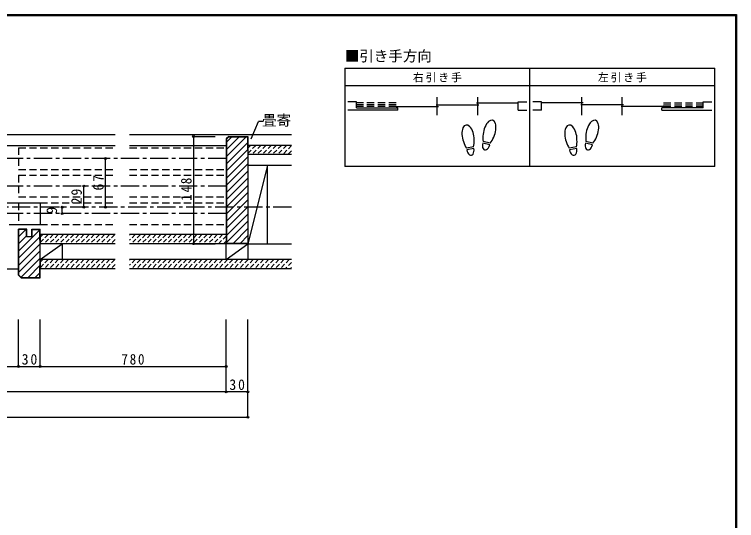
# Model space of a CAD drawing. Units: millimetres at full size, sheet at 1:5. Extents: x -973 to 977, y -701 to 696.
# Drawn here: x -19 to 977, y -2 to 696 of the extents above; entities that cross this region are included whole.
import ezdxf
from ezdxf.enums import TextEntityAlignment as Align

# ---------------------------------------------------------------- set-up
doc = ezdxf.new("R2010")
doc.units = ezdxf.units.MM
doc.header["$LTSCALE"] = 5
doc.header["$PDMODE"] = 32
doc.header["$PDSIZE"] = 2.5
for name, pattern in [('CHAIN1', [8, 5, -1, 1, -1]), ('DASHED1', [1.8, 1.2, -0.6]), ('DASHED2', [3, 2, -1])]:
    doc.linetypes.add(name, pattern=pattern)
for name, color, linetype in [('0-1_通り芯', 4, 'CHAIN1'), ('0-2_柱', 7, 'Continuous'), ('0-3_仕上げ', 2, 'Continuous'), ('0-4_枠', 3, 'Continuous'), ('0-6_扉', 6, 'Continuous'), ('0-8_戸当り', 3, 'Continuous'), ('0-A_文字', 7, 'Continuous'), ('0-B_寸法', 7, 'Continuous'), ('0-C_ハッチ', 4, 'DASHED1'), ('F-1_枠', 6, 'Continuous')]:
    doc.layers.add(name, color=color, linetype=linetype)
doc.styles.add('ＭＳ ゴシック', font='')
doc.styles.get('ＭＳ ゴシック').set_extended_font_data('MS Gothic')

msp = doc.modelspace()

# ---------------------------------------------------------------- linework, layer by layer
at = {"layer": '0-1_通り芯'}
msp.add_line((362.936, 430), (-869.197, 430), dxfattribs=at)
at = {"layer": '0-2_柱'}
for p, q in [((362.936, 487.5), (302.936, 487.5)), ((329.936, 487.5), (302.936, 379.5)), ((302.936, 487.5), (302.936, 379.5)), ((329.936, 379.5), (329.936, 487.5)), ((16.653, 357.5), (46.653, 379.5)), ((272.936, 357.5), (302.936, 379.5)), ((302.936, 379.5), (362.936, 379.5))]:
    msp.add_line(p, q, dxfattribs=at)
at = {"layer": '0-2_柱', "color": 3}
for p, q in [((46.653, 379.5), (46.653, 357.5)), ((272.936, 357.5), (272.936, 379.5))]:
    msp.add_line(p, q, dxfattribs=at)
at = {"layer": '0-3_仕上げ'}
for p, q in [((-147.619, 530), (119.795, 530)), ((139.795, 530), (362.936, 530)), ((302.936, 515), (302.936, 502.5)), ((362.936, 515), (302.936, 515)), ((362.936, 502.5), (302.936, 502.5)), ((16.653, 392), (16.653, 379.5)), ((119.795, 392), (16.653, 392)), ((272.936, 392), (139.795, 392)), ((119.795, 379.5), (16.653, 379.5)), ((272.936, 379.5), (139.795, 379.5)), ((16.653, 357.5), (16.653, 345)), ((119.795, 357.5), (16.653, 357.5)), ((362.936, 357.5), (139.795, 357.5)), ((119.795, 345), (16.653, 345)), ((362.936, 345), (139.795, 345))]:
    msp.add_line(p, q, dxfattribs=at)
at = {"layer": '0-3_仕上げ', "color": 7}
msp.add_line((302.936, 379.5), (302.936, 357.5), dxfattribs=at)
at = {"layer": '0-4_枠'}
for p, q in [((276.436, 527.5), (272.936, 524)), ((272.936, 524), (272.936, 379.5)), ((276.643, 527), (273.436, 523.793)), ((273.436, 523.793), (273.436, 380)), ((276.436, 527.5), (302.936, 527.5)), ((302.936, 527.5), (302.936, 379.5)), ((302.436, 507.5), (302.936, 507.5)), ((-13.347, 336), (-13.347, 399.5)), ((-12.847, 336.207), (-12.847, 399)), ((-2.297, 399), (-12.847, 399)), ((-2.297, 389.5), (-2.297, 399)), ((5.603, 399), (16.153, 399)), ((16.153, 384.5), (16.153, 399)), ((16.653, 332.5), (16.653, 399.5)), ((16.153, 384.5), (16.653, 384.5)), ((302.936, 379.5), (272.936, 379.5)), ((302.936, 380), (273.436, 380)), ((16.153, 347.5), (16.653, 347.5)), ((16.153, 333), (16.153, 347.5))]:
    msp.add_line(p, q, dxfattribs=at)
at = {"layer": '0-4_枠', "color": 4}
for p, q in [((-147.619, 515), (119.795, 515)), ((139.795, 515), (272.936, 515)), ((-46.726, 345), (-13.347, 345))]:
    msp.add_line(p, q, dxfattribs=at)
at = {"layer": '0-4_枠'}
for points in [[(276.643, 527), (302.436, 527), (302.436, 507.5)], [(-1.797, 389.5), (-1.797, 399.5), (-13.347, 399.5)], [(-2.297, 389.5), (5.603, 389.5), (5.603, 399)], [(5.103, 389.5), (5.103, 399.5), (16.653, 399.5)], [(-13.347, 336), (-9.847, 332.5), (16.653, 332.5)], [(-12.847, 336.207), (-9.64, 333), (16.153, 333)]]:
    msp.add_lwpolyline(points, dxfattribs=at)
at = {"layer": '0-6_扉', "color": 2, "linetype": 'DASHED2'}
for p, q in [((-13.347, 512), (-13.347, 482)), ((-13.347, 512), (119.795, 512)), ((139.795, 512), (272.936, 512)), ((272.936, 512), (272.936, 482)), ((-13.347, 482), (119.795, 482)), ((139.795, 482), (272.936, 482)), ((-13.347, 474), (-13.347, 444)), ((-13.347, 474), (119.795, 474)), ((139.795, 474), (272.936, 474)), ((272.936, 474), (272.936, 444)), ((-13.347, 444), (119.795, 444)), ((139.795, 444), (272.936, 444)), ((-13.347, 436), (-13.347, 406)), ((-13.347, 436), (119.795, 436)), ((139.795, 436), (272.936, 436)), ((272.936, 436), (272.936, 406)), ((-13.347, 406), (119.795, 406)), ((139.795, 406), (272.936, 406))]:
    msp.add_line(p, q, dxfattribs=at)
at = {"layer": '0-6_扉'}
for p, q in [((-147.619, 436), (16.653, 436)), ((16.653, 436), (16.653, 406)), ((-26.041, 406), (16.653, 406))]:
    msp.add_line(p, q, dxfattribs=at)
at = {"layer": '0-8_戸当り'}
for p, q in [((564.072, 556.931), (564.072, 581.731)), ((619.833, 556.931), (619.833, 581.731)), ((763.356, 556.931), (763.356, 581.731)), ((819.117, 556.931), (819.117, 581.731)), ((636.323, 515.799), (626.631, 518.396)), ((636.945, 518.117), (627.253, 520.714)), ((778.051, 515.799), (768.359, 518.396)), ((778.672, 518.117), (768.98, 520.714)), ((614.075, 513.138), (604.193, 511.396)), ((614.492, 510.775), (604.61, 509.032)), ((755.802, 513.138), (745.921, 511.396)), ((756.219, 510.775), (746.338, 509.032))]:
    msp.add_line(p, q, dxfattribs=at)
at = {"layer": '0-8_戸当り', "linetype": 'DASHED2'}
for p, q in [((507.111, 573.731), (452.55, 573.731)), ((507.111, 571.331), (452.55, 571.331)), ((507.111, 568.931), (452.55, 568.931)), ((876.078, 573.731), (930.639, 573.731)), ((876.078, 571.331), (930.639, 571.331)), ((876.078, 568.931), (930.639, 568.931))]:
    msp.add_line(p, q, dxfattribs=at)
at = {"layer": '0-8_戸当り', "color": 2}
for p, q in [((507.111, 568.931), (565.672, 568.931)), ((562.472, 571.331), (621.433, 571.331)), ((618.233, 573.731), (675.595, 573.731)), ((764.956, 573.731), (707.595, 573.731)), ((820.717, 571.331), (761.756, 571.331)), ((876.078, 568.931), (817.517, 568.931)), ((509.511, 563.531), (440.55, 563.531)), ((452.55, 567.131), (509.511, 567.131)), ((509.511, 563.531), (509.511, 567.131)), ((675.595, 563.531), (687.595, 563.531)), ((707.595, 563.531), (695.595, 563.531)), ((873.678, 563.531), (873.678, 567.131)), ((930.639, 567.131), (873.678, 567.131)), ((873.678, 563.531), (942.639, 563.531))]:
    msp.add_line(p, q, dxfattribs=at)
for points in [[(452.55, 567.131), (452.55, 575.331), (440.55, 575.331)], [(675.595, 563.531), (675.595, 575.331), (687.595, 575.331)], [(707.595, 563.531), (707.595, 575.331), (695.595, 575.331)], [(930.639, 567.131), (930.639, 575.331), (942.639, 575.331)]]:
    msp.add_lwpolyline(points, dxfattribs=at)
at = {"layer": '0-8_戸当り'}
for centre, major_axis, ratio, start_param, end_param in [((636.082, 534.282), (4.165, 15.544), 0.5, 4.3405914, 8.2257792), ((777.809, 534.282), (4.165, 15.544), 0.5, 4.3405914, 8.2257792), ((606.462, 527.423), (-2.794, 15.847), 0.5, 4.3405914, 8.2257792), ((748.189, 527.423), (-2.794, 15.847), 0.5, 4.3405914, 8.2257792), ((635.963, 533.837), (5.047, 18.835), 0.4, 1.8506333, 2.4428768), ((777.69, 533.837), (5.047, 18.835), 0.4, 1.8506333, 2.4428768), ((606.542, 526.97), (-3.386, 19.203), 0.4, 1.8506333, 2.4428768), ((606.542, 526.97), (-3.386, 19.203), 0.4, 3.8403085, 4.432552), ((631.477, 517.098), (2.164, 8.077), 0.6, 1.5707963, 4.712389), ((635.963, 533.837), (5.047, 18.835), 0.4, 3.8403085, 4.432552), ((748.269, 526.97), (-3.386, 19.203), 0.4, 1.8506333, 2.4428768), ((748.269, 526.97), (-3.386, 19.203), 0.4, 3.8403085, 4.432552), ((773.205, 517.098), (2.164, 8.077), 0.6, 1.5707963, 4.712389), ((777.69, 533.837), (5.047, 18.835), 0.4, 3.8403085, 4.432552), ((609.551, 509.904), (-1.452, 8.235), 0.6, 1.5707963, 4.712389), ((751.278, 509.904), (-1.452, 8.235), 0.6, 1.5707963, 4.712389)]:
    msp.add_ellipse(centre, major_axis=major_axis, ratio=ratio, start_param=start_param, end_param=end_param, dxfattribs=at)
at = {"layer": '0-A_文字', "color": 3}
for p, q in [((436.55, 621.667), (436.55, 485.984)), ((436.55, 621.667), (946.639, 621.667)), ((691.595, 485.984), (691.595, 621.667)), ((946.639, 485.984), (946.639, 621.667)), ((436.55, 597.667), (946.639, 597.667)), ((946.639, 485.984), (436.55, 485.984))]:
    msp.add_line(p, q, dxfattribs=at)
at = {"layer": '0-A_文字'}
for p in [(307.544, 524.26), (324.101, 547.982)]:
    msp.add_line(p, (317.507, 547.982), dxfattribs=at)
at = {"layer": '0-B_寸法', "color": 4}
for p, q in [((227.936, 527.5), (227.936, 379.5)), ((227.936, 527.5), (257.936, 527.5)), ((106.653, 430), (106.653, 497)), ((76.653, 430), (76.653, 459)), ((46.653, 421), (46.653, 430)), ((227.936, 379.5), (257.936, 379.5)), ((-13.347, 210), (-13.347, 275)), ((16.653, 210), (16.653, 275)), ((272.936, 175), (272.936, 275)), ((302.936, 140), (302.936, 275)), ((-779.197, 210), (-13.347, 210)), ((-13.347, 210), (16.653, 210)), ((16.653, 210), (272.936, 210)), ((272.936, 175), (-779.197, 175)), ((302.936, 175), (272.936, 175)), ((-809.197, 140), (302.936, 140))]:
    msp.add_line(p, q, dxfattribs=at)
at = {"layer": '0-B_寸法', "color": 4, "linetype": 'CHAIN1'}
for p, q in [((272.936, 497), (-790.197, 497)), ((272.936, 459), (-525.914, 459)), ((272.936, 421), (-269.63, 421))]:
    msp.add_line(p, q, dxfattribs=at)
at = {"layer": '0-B_寸法'}
for p in [(227.936, 527.5), (106.653, 497), (76.653, 459), (46.653, 430), (76.653, 430), (106.653, 430), (46.653, 421), (227.936, 379.5), (-13.347, 210), (16.653, 210), (272.936, 210), (272.936, 175), (302.936, 175), (302.936, 140)]:
    msp.add_point(p, dxfattribs=at)
at = {"layer": '0-C_ハッチ', "linetype": 'Continuous'}
for p, q in [((273.436, 519.537), (280.9, 527)), ((273.436, 499.738), (300.699, 527)), ((273.436, 509.637), (290.799, 527)), ((273.436, 489.838), (302.436, 518.838)), ((273.436, 479.939), (302.436, 508.939)), ((273.436, 470.039), (302.936, 499.539)), ((273.436, 460.14), (302.936, 489.64)), ((273.436, 450.24), (302.936, 479.74)), ((273.436, 440.341), (302.936, 469.841)), ((273.436, 430.441), (302.936, 459.941)), ((273.436, 420.542), (302.936, 450.042)), ((273.436, 410.642), (302.936, 440.142)), ((273.436, 400.743), (302.936, 430.243)), ((273.436, 390.843), (302.936, 420.343)), ((273.436, 380.944), (302.936, 410.444)), ((-12.847, 389.525), (-3.372, 399)), ((-12.847, 369.726), (16.153, 398.726)), ((5.603, 398.075), (6.528, 399)), ((282.392, 380), (302.936, 400.544)), ((-12.847, 379.625), (-2.635, 389.837)), ((-12.847, 359.826), (16.153, 388.826)), ((292.292, 380), (302.936, 390.645)), ((-12.847, 349.927), (16.153, 378.927)), ((302.191, 380), (302.936, 380.745)), ((-12.847, 340.027), (16.653, 369.527)), ((-9.807, 333.167), (16.653, 359.628)), ((-0.075, 333), (16.653, 349.728)), ((9.824, 333), (16.153, 339.329))]:
    msp.add_line(p, q, dxfattribs=at)
at = {"layer": '0-C_ハッチ'}
for p, q in [((313.657, 515), (302.936, 504.279)), ((306.586, 515), (302.936, 511.351)), ((320.728, 515), (308.228, 502.5)), ((327.799, 515), (315.299, 502.5)), ((334.87, 515), (322.37, 502.5)), ((341.941, 515), (329.441, 502.5)), ((349.012, 515), (336.512, 502.5)), ((356.083, 515), (343.583, 502.5)), ((362.936, 514.782), (350.654, 502.5)), ((362.936, 507.711), (357.725, 502.5)), ((20.302, 392), (16.653, 388.351)), ((27.374, 392), (16.653, 381.279)), ((34.445, 392), (21.945, 379.5)), ((41.516, 392), (29.016, 379.5)), ((48.587, 392), (36.087, 379.5)), ((55.658, 392), (43.158, 379.5)), ((62.729, 392), (50.229, 379.5)), ((69.8, 392), (57.3, 379.5)), ((76.871, 392), (64.371, 379.5)), ((83.942, 392), (71.442, 379.5)), ((91.013, 392), (78.513, 379.5)), ((98.084, 392), (85.584, 379.5)), ((105.155, 392), (92.655, 379.5)), ((112.226, 392), (99.726, 379.5)), ((119.297, 392), (106.797, 379.5)), ((140.511, 392), (139.795, 391.284)), ((147.582, 392), (139.795, 384.213)), ((154.653, 392), (142.153, 379.5)), ((161.724, 392), (149.224, 379.5)), ((168.795, 392), (156.295, 379.5)), ((175.866, 392), (163.366, 379.5)), ((182.937, 392), (170.437, 379.5)), ((190.008, 392), (177.508, 379.5)), ((197.079, 392), (184.579, 379.5)), ((204.15, 392), (191.65, 379.5)), ((211.221, 392), (198.721, 379.5)), ((218.292, 392), (205.792, 379.5)), ((225.363, 392), (212.863, 379.5)), ((232.434, 392), (219.934, 379.5)), ((239.506, 392), (227.006, 379.5)), ((246.577, 392), (234.077, 379.5)), ((253.648, 392), (241.148, 379.5)), ((260.719, 392), (248.219, 379.5)), ((267.79, 392), (255.29, 379.5)), ((272.936, 390.075), (262.361, 379.5)), ((119.795, 385.426), (113.868, 379.5)), ((272.936, 383.004), (269.432, 379.5)), ((20.302, 357.5), (16.653, 353.851)), ((27.374, 357.5), (16.653, 346.779)), ((34.445, 357.5), (21.945, 345)), ((41.516, 357.5), (29.016, 345)), ((48.587, 357.5), (36.087, 345)), ((55.658, 357.5), (43.158, 345)), ((62.729, 357.5), (50.229, 345)), ((69.8, 357.5), (57.3, 345)), ((76.871, 357.5), (64.371, 345)), ((83.942, 357.5), (71.442, 345)), ((91.013, 357.5), (78.513, 345)), ((98.084, 357.5), (85.584, 345)), ((105.155, 357.5), (92.655, 345)), ((112.226, 357.5), (99.726, 345)), ((119.297, 357.5), (106.797, 345)), ((119.795, 350.926), (113.868, 345)), ((140.511, 357.5), (139.795, 356.784)), ((147.582, 357.5), (139.795, 349.713)), ((154.653, 357.5), (142.153, 345)), ((161.724, 357.5), (149.224, 345)), ((168.795, 357.5), (156.295, 345)), ((175.866, 357.5), (163.366, 345)), ((182.937, 357.5), (170.437, 345)), ((190.008, 357.5), (177.508, 345)), ((197.079, 357.5), (184.579, 345)), ((204.15, 357.5), (191.65, 345)), ((211.221, 357.5), (198.721, 345)), ((218.292, 357.5), (205.792, 345)), ((225.363, 357.5), (212.863, 345)), ((232.434, 357.5), (219.934, 345)), ((239.506, 357.5), (227.006, 345)), ((246.577, 357.5), (234.077, 345)), ((253.648, 357.5), (241.148, 345)), ((260.719, 357.5), (248.219, 345)), ((267.79, 357.5), (255.29, 345)), ((274.861, 357.5), (262.361, 345)), ((281.932, 357.5), (269.432, 345)), ((289.003, 357.5), (276.503, 345)), ((296.074, 357.5), (283.574, 345)), ((303.145, 357.5), (290.645, 345)), ((310.216, 357.5), (297.716, 345)), ((317.287, 357.5), (304.787, 345)), ((324.358, 357.5), (311.858, 345)), ((331.429, 357.5), (318.929, 345)), ((338.5, 357.5), (326, 345)), ((345.572, 357.5), (333.072, 345)), ((352.643, 357.5), (340.143, 345)), ((359.714, 357.5), (347.214, 345)), ((362.936, 353.652), (354.285, 345)), ((362.936, 346.58), (361.356, 345))]:
    msp.add_line(p, q, dxfattribs=at)
at = {"layer": 'F-1_枠'}
for p, q in [((-973.347, 695.833), (976.653, 695.833)), ((-973.347, 695), (976.653, 695)), ((-973.347, 694.167), (976.653, 694.167)), ((974.986, 695.833), (974.986, -700.833)), ((975.82, 695.833), (975.82, -700.833)), ((976.653, 695.833), (976.653, -700.833))]:
    msp.add_line(p, q, dxfattribs=at)

# ---------------------------------------------------------------- texts
at = {"layer": '0-A_文字', "style": 'ＭＳ ゴシック'}
for s, p in [('■引き手方向', (436.55, 626.667)), ('畳寄', (322.507, 537.982))]:
    msp.add_text(s, height=14.66, dxfattribs=at).set_placement(p, align=Align.BOTTOM_LEFT)
at = {"layer": '0-A_文字', "char_height": 11, "attachment_point": 7, "style": 'ＭＳ ゴシック'}
for s, insert in [('\\T1.17;右引き手', (530.322, 602.167)), ('\\T1.17;左引き手', (785.367, 602.167))]:
    msp.add_mtext(s, dxfattribs=dict(at, insert=insert))
at = {"layer": '0-B_寸法', "style": 'ＭＳ ゴシック'}
msp.add_text('9', height=14.66, rotation=90, dxfattribs=at).set_placement((44.153, 420.5), align=Align.BOTTOM_LEFT)
at = {"layer": '0-B_寸法', "char_height": 14.66, "attachment_point": 7, "rotation": 90, "style": 'ＭＳ ゴシック'}
for s, insert in [('\\T1.27;\\W0.95;67', (104.153, 452.875)), ('\\T1.27;\\W0.9;148', (225.436, 438.75)), ('\\T1.27;\\W0.95;29', (74.153, 433.875))]:
    msp.add_mtext(s, dxfattribs=dict(at, insert=insert))
at = {"layer": '0-B_寸法', "char_height": 14.66, "attachment_point": 7, "style": 'ＭＳ ゴシック'}
for s, insert in [('\\T1.27;\\W0.95;30', (-8.972, 212.5)), ('\\T1.27;\\W0.9;780', (128.545, 212.5)), ('\\T1.27;\\W0.95;30', (277.311, 177.5))]:
    msp.add_mtext(s, dxfattribs=dict(at, insert=insert))

doc.saveas('drawing.dxf')
